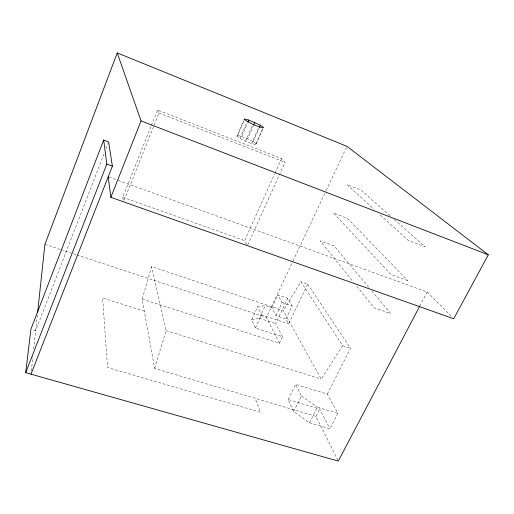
<?xml version="1.0" encoding="UTF-8"?>
<svg xmlns="http://www.w3.org/2000/svg" width="514" height="514" viewBox="0 0 514 514"><rect width="100%" height="100%" fill="white"/><g stroke="black" fill="none" stroke-linecap="round" stroke-linejoin="round"><path stroke-width="0.39" stroke-dasharray="2.57 1.93" d="M31.341 371.005L32.864 356.787M33.712 348.884L37.355 314.876M337.929 460.371L315.949 416.404L154.618 368.384L142.166 299.103L151.611 266.599L283.24 310.597L321.211 379.094L342.639 345.684L300.921 281.768L283.24 310.597M154.618 368.384L166.099 330.592L151.611 266.599M104.027 153.834L35.659 330.72L32.254 329.705M106.051 148.61L108.647 141.89M123.244 200.242L122.724 197.26L151.071 126.245M151.367 125.506L157.567 109.97L281.563 158.563L285.045 162.308L280.098 173.269M124.099 200.242L153.93 125.692M154.232 124.947L158.999 113.022L157.567 109.97M262.911 128.751L255.728 144.575C249.014 143.027 242.441 140.296 236.883 136.191L243.443 120.957M236.883 136.191L237.596 135.51L243.797 121.111M239.922 138.356L246.855 122.306M237.596 135.51L241.708 136.551L247.273 123.675M245.576 141.189L252.567 125.108M256.293 143.836L253.19 141.658L247.645 138.889L253.222 126.052M251.642 143.573L258.645 127.543M253.19 141.658L259.127 128.089M255.728 144.575L262.712 128.654M246.733 244.375L244.651 240.629L274.701 173.816M275.029 173.089L281.563 158.563M247.754 244.895L279.764 174.002M142.166 299.103L279.34 343.185L282.43 336.747L255.381 327.977L251.616 319.766L257.623 306.864L265.275 305.554L271.848 307.751L275.979 315.59L285.97 318.898L288.656 323.788L307.7 284.126L300.921 281.768M251.616 319.766L259.332 318.25L265.275 305.554M255.381 327.977L261.536 314.838L257.623 306.864M279.34 343.185L266.451 317.401L292.717 261.587M293.064 260.868L325.812 191.285M326.152 190.566L346.969 146.349M271.848 307.751L277.862 294.972L287.679 298.306L292.158 305.952L285.97 318.898M275.979 315.59L282.147 302.573L277.862 294.972M282.43 336.747L275.652 323.614L287.679 298.306M288.123 399.506L295.614 384.35L327.283 394.09L337.865 413.359L329.904 428.792L309.505 422.784L293.655 411.579L288.123 399.506L319.702 409.009L329.904 428.792M293.655 411.579L301.371 396.095L295.614 384.35M309.505 422.784L317.408 407.191L337.865 413.359M315.949 416.404L319.702 409.009M327.283 394.09L350.554 348.28L307.7 284.126M419.72 306.183L427.179 291.997L117.256 180.067M166.099 330.592L321.211 379.094M144.344 311.195L102.646 297.972L107.51 367.471L260.579 412.318L255.156 398.311M259.332 318.25L275.652 323.614M342.639 345.684L350.554 348.28M261.536 314.838L288.656 323.788M44.911 244.388L60.138 249.406M60.896 249.656L76.123 254.674M76.888 254.925L266.451 317.401M282.147 302.573L292.158 305.952M122.724 197.26L244.651 240.629M108.962 177.067L116.498 179.791M158.999 113.022L285.045 162.308M241.708 136.551L247.645 138.889M301.371 396.095L317.408 407.191M390.126 215.848L361.04 190.141L346.95 184.622L374.096 209.314M394.283 219.529L425.194 246.842L408.328 240.449L379.409 214.145M427.179 291.997L451.459 316.47M368.711 287.262L334.094 245.923L320.138 240.815L353.587 282.353M371.789 290.937L390.743 313.566L374.057 307.77L356.086 285.45M407.756 280.612L390.981 274.527L333.406 213.002L347.432 218.315L407.756 280.612"/><path stroke-width="0.77" d="M37.612 312.499L44.911 244.388L117.243 52.916L346.969 146.349L488.3 254.815L453.721 318.744L110.857 197.318L108.203 176.797M419.72 306.183L338.283 461.084L25.7 372.663L30.898 329.294L103.674 140.033L108.647 141.89L112.373 166.144L31.001 374.166M25.7 372.663L106.809 164.114L103.674 140.033M110.857 197.318L141.042 120.893L117.243 52.916M247.896 122.248L248.821 120.103L260.373 125.236L263.541 127.311L263.027 127.928L258.966 126.817L252.882 124.382L244.066 119.505L244.728 118.952L248.821 120.103M253.53 125.339L254.771 122.493M259.435 127.376L260.373 125.236M106.809 164.114L112.373 166.144M141.042 120.893L488.3 254.815"/></g></svg>
